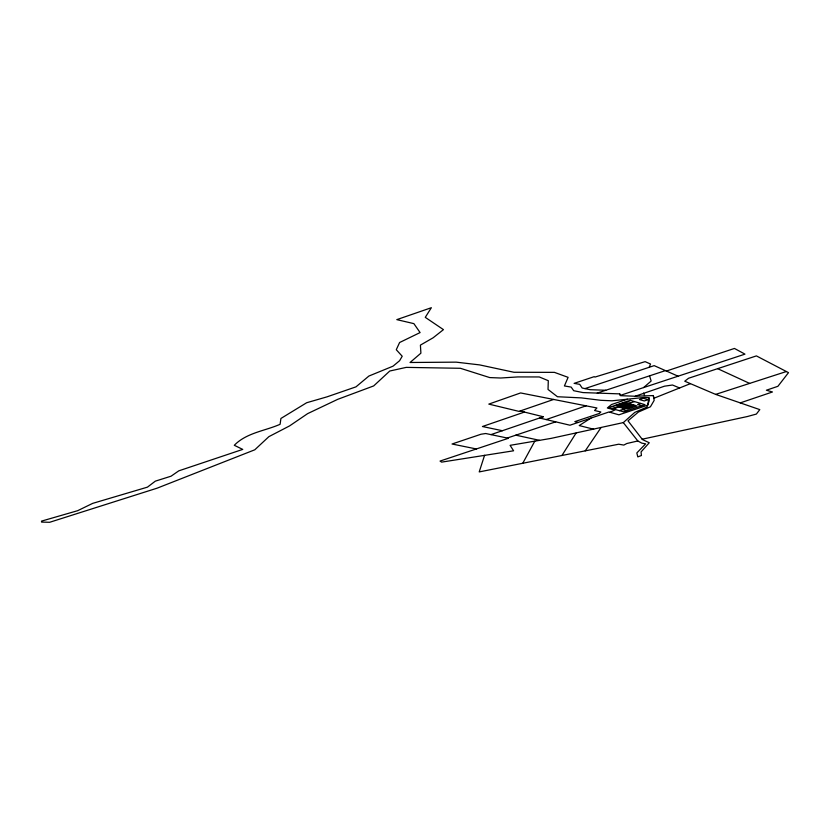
<?xml version="1.0" encoding="UTF-8"?>
<svg xmlns="http://www.w3.org/2000/svg" width="830" height="830" viewBox="0 0 830 830"><rect width="100%" height="100%" fill="white"/><g stroke="black" fill="none" stroke-linecap="round" stroke-linejoin="round"><path stroke-width="1.25" d="M690.436 383.636L653.801 398.286L653.345 395.568L635.106 396.232L620.456 395.671L619.73 393.877L582.961 392.58L573.696 390.702L571.164 387.091L564.41 385.95L568.104 377.349L554.419 372.359L514.009 372.276L479.615 364.899L456.168 362.15L410.051 362.492L420.903 353.175L420.405 345.124L433.136 337.779L443.448 329.635L425.271 317.351L431.351 307.712L396.802 319.633L413.869 323.627L420.094 332.571L399.604 342.51L396.273 349.721L402.208 356.246L399.593 360.718L393.026 366.175L368.904 376.042L355.966 386.863L326.958 396.865L306.664 402.737L280.913 418.465L280.104 424.296C264.77 431.029 246.666 432.679 234.288 445.285L242.734 449.404L178.803 470.838L171.063 476.192L155.335 481.151L147.439 487.148L92.701 503.364L77.688 510.678L41.5 521.126L41.593 522.091L49.665 522.288L157.098 488.175L254.789 449.798L268.879 436.653L289.618 425.883L307.629 413.631L337.675 399.355L373.687 385.919L389.768 371.02L406.233 367.379L460.422 368.292L489.731 377.577L500.698 378.013L517.868 376.924L539.282 376.955L548.288 380.69L548.028 389.446L557.438 396.73L581.363 397.892L600.816 400.309L612.073 400.807L644.485 397.414L648.873 397.653L647.774 405.144L618.9 414.824L608.971 411.981L569.982 425.219L539.573 418.009L543.256 416.743L520.13 411.006M484.585 455.286L479.211 471.917L618.724 444.206L623.807 445.077L626.826 443.511L637.834 440.969L641.787 443.137L645.626 443.863L636.828 452.941L637.803 456.894L641.424 455.514L641.061 451.914L649.257 442.753L642.462 439.578L627.999 420.841L638.384 412.064L650.429 406.783L654.165 400.382L653.345 395.568M649.226 367.265L650.523 364.028L645.118 361.641L594.923 377.079L594.259 376.644L574.111 383.367L579.703 384.342L582.183 388.025L590.13 389.685L605.786 390.266M522.765 463.264L534.811 441.145M561.941 455.483L576.041 433.104M585.233 450.856L601.055 427.564M476.358 448.957L452.049 444.009L481.037 434.225L485.706 433.519L508.406 438.271L440.035 461.075L441.622 462.123L513.594 450.794L510.097 445.337L551.141 438.375L623.309 422.595L634.836 412.365L646.954 407.105L649.195 400.734L648.873 397.653M619.73 393.877L620.342 395.402L643.603 387.569L651.145 381.032L649.558 375.834M590.97 418.092L579.205 425.562L593.678 429.214M635.313 396.211L664.477 386.189L672.476 385.016L679.625 387.963M553.652 399.448L518.999 411.389L488.818 404.106L520.607 392.943L596.936 407.976L594.56 410.497L600.847 412.002L599.343 413.465L574.837 421.619L578.022 422.491M524.446 412.074L482.438 426.516L502.389 430.718M546.171 419.565L586.094 405.839M490.976 434.609L543.256 416.743M609.977 412.271L614.874 409.979L607.332 407.987L611.523 404.532L627.439 399.199M740.256 402.892L772.45 391.978L766.401 390.214L777.907 386.303L788.5 372.639L756.4 355.904L688.558 378.252L684.75 381.219L715.636 394.395L759.803 409.626L756.358 414.066L747.342 416.536L642.171 439.205M617.385 406.212L626.847 403.017M612.872 408.858L618.775 407.022L624.886 408.744L619.284 410.622M619.45 406.793L628.881 403.608M634.442 401.575L631.194 402.675L626.93 401.43M621.494 407.374L630.914 404.2M623.527 407.945L632.927 404.781M625.55 408.516L634.929 405.362M640.853 403.463L637.627 404.552L641.766 405.756M507.306 438.012L555.706 421.837M584.942 388.606L654.165 365.636L678.1 376.198M666.407 371.041L734.446 348.444L744.977 354.14L643.603 387.569M597.226 393.088L665.432 370.605M715.636 394.395L786.394 371.529M515.814 435.169L539.531 440.336M611.762 406.565L616.088 407.769M622.635 409.595L626.837 410.767M717.649 368.665L749.635 383.408M637.834 440.969L623.309 422.595M643.582 393.078L644.516 395.37M630.198 400.319L608.525 407.655L623.662 411.836L644.972 404.677L630.198 400.319M624.793 402.426L615.31 405.631L627.573 409.086L636.921 405.943L624.793 402.426M643.292 398.234L639.474 399.521L644.267 400.963L648.064 399.687L643.292 398.234"/></g></svg>
